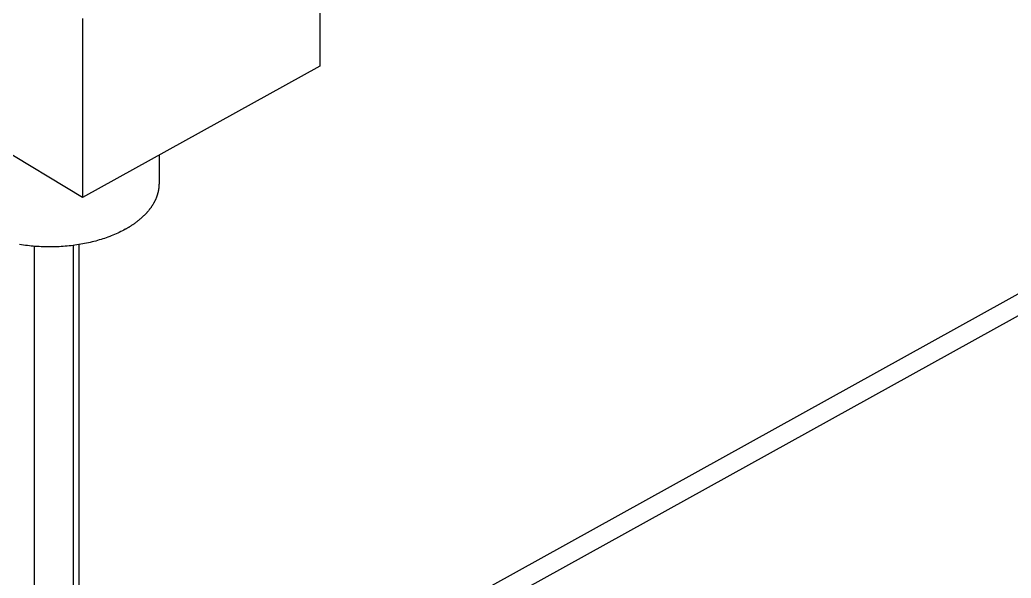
# Model space of a CAD drawing. Extents: x 2.5 to 24.6, y 0.9 to 36.2.
# Drawn here: x 15.51 to 20.034, y 21.378 to 23.926 of the extents above; entities that cross this region are included whole.
import ezdxf

# ---------------------------------------------------------------- set-up
doc = ezdxf.new("R2010")
doc.units = 0
doc.layers.get('0').update_dxf_attribs({"linetype": 'CONTINUOUS'})
doc.layers.add('RAILS', color=254, linetype='CONTINUOUS')

# ---------------------------------------------------------------- blocks, each defined once
blk = doc.blocks.new('A$C41153C96')
at = {"color": 0, "linetype": 'CONTINUOUS', "extrusion": (1e-16, 0.816497, 0.57735)}
for p, q in [((10.0086, 14.3384), (17.6444, 18.5669)), ((17.7309, 18.5148), (9.4314, 13.9188)), ((10.0557, 17.9847), (10.0557, 17.1682)), ((8.9731, 16.5687), (7.5887, 17.402)), ((8.9731, 17.3852), (8.9731, 16.5687)), ((10.0557, 17.1682), (8.9731, 16.5687)), ((9.3222, 16.762), (9.3222, 16.6319)), ((8.7546, 14.4458), (8.7546, 16.3459)), ((8.9318, 14.5267), (8.9318, 16.3502)), ((8.9573, 14.5154), (8.9573, 16.354))]:
    blk.add_line(p, q, dxfattribs=at)
at = {"color": 0, "linetype": 'CONTINUOUS'}
for points in [[(9.1683, 16.4236, 0), (9.1616, 16.42, 0), (9.1549, 16.4164, 0), (9.148, 16.413, 0), (9.141, 16.4096, 0), (9.134, 16.4062, 0), (9.1268, 16.403, 0), (9.1195, 16.3998, 0), (9.1121, 16.3967, 0), (9.1046, 16.3937, 0), (9.0971, 16.3908, 0), (9.0894, 16.3879, 0), (9.0816, 16.3851, 0), (9.0738, 16.3825, 0), (9.0659, 16.3798, 0), (9.0579, 16.3773, 0), (9.0498, 16.3749, 0), (9.0416, 16.3725, 0), (9.0334, 16.3703, 0), (9.0251, 16.3681, 0), (9.0167, 16.366, 0), (9.0083, 16.364, 0), (8.9998, 16.3621, 0), (8.9912, 16.3602, 0), (8.9826, 16.3585, 0), (8.974, 16.3569, 0), (8.9652, 16.3553, 0), (8.9565, 16.3538, 0), (8.9477, 16.3525, 0), (8.9388, 16.3512, 0), (8.9299, 16.35, 0), (8.921, 16.3489, 0), (8.912, 16.3479, 0), (8.9031, 16.347, 0), (8.894, 16.3462, 0), (8.885, 16.3455, 0), (8.8759, 16.3449, 0), (8.8669, 16.3444, 0), (8.8578, 16.344, 0), (8.8487, 16.3436, 0), (8.8395, 16.3434, 0), (8.8304, 16.3433, 0), (8.8213, 16.3432, 0), (8.8122, 16.3433, 0), (8.8031, 16.3434, 0), (8.794, 16.3437, 0), (8.7849, 16.344, 0), (8.7758, 16.3445, 0), (8.7667, 16.345, 0), (8.7576, 16.3456, 0), (8.7486, 16.3464, 0), (8.7396, 16.3472, 0), (8.7306, 16.3481, 0), (8.7217, 16.3491, 0), (8.7127, 16.3502, 0), (8.7038, 16.3514, 0), (8.695, 16.3527, 0), (8.6862, 16.3541, 0)], [(9.3222, 16.6319, 0), (9.3222, 16.6301, 0), (9.3221, 16.6283, 0), (9.3221, 16.6265, 0), (9.322, 16.6246, 0), (9.3219, 16.6228, 0), (9.3218, 16.621, 0), (9.3217, 16.6192, 0), (9.3215, 16.6174, 0), (9.3214, 16.6156, 0), (9.3212, 16.6137, 0), (9.321, 16.6119, 0), (9.3208, 16.6101, 0), (9.3205, 16.6083, 0), (9.3202, 16.6065, 0), (9.32, 16.6047, 0), (9.3196, 16.6029, 0), (9.3193, 16.6011, 0), (9.319, 16.5992, 0), (9.3186, 16.5974, 0), (9.3182, 16.5956, 0), (9.3178, 16.5938, 0), (9.3174, 16.592, 0), (9.3169, 16.5902, 0), (9.3165, 16.5884, 0), (9.316, 16.5866, 0), (9.3155, 16.5848, 0), (9.315, 16.583, 0), (9.3144, 16.5813, 0), (9.3139, 16.5795, 0), (9.3133, 16.5777, 0), (9.3127, 16.5759, 0), (9.312, 16.5741, 0), (9.3114, 16.5723, 0), (9.3108, 16.5706, 0), (9.3101, 16.5688, 0), (9.3094, 16.567, 0), (9.3087, 16.5652, 0), (9.3079, 16.5635, 0), (9.3072, 16.5617, 0), (9.3064, 16.5599, 0), (9.3056, 16.5582, 0), (9.3048, 16.5564, 0), (9.304, 16.5547, 0), (9.3031, 16.5529, 0), (9.3022, 16.5512, 0), (9.3013, 16.5494, 0), (9.3004, 16.5477, 0), (9.2995, 16.546, 0), (9.2986, 16.5442, 0), (9.2976, 16.5425, 0), (9.2966, 16.5408, 0), (9.2956, 16.539, 0), (9.2946, 16.5373, 0), (9.2935, 16.5356, 0), (9.2925, 16.5339, 0), (9.2914, 16.5322, 0), (9.2903, 16.5305, 0), (9.2892, 16.5288, 0), (9.2881, 16.5271, 0), (9.2869, 16.5254, 0), (9.2857, 16.5237, 0), (9.2845, 16.522, 0), (9.2833, 16.5203, 0), (9.2821, 16.5187, 0), (9.2808, 16.517, 0), (9.2796, 16.5153, 0), (9.2783, 16.5137, 0), (9.277, 16.512, 0), (9.2757, 16.5104, 0), (9.2744, 16.5087, 0), (9.273, 16.5071, 0), (9.2716, 16.5054, 0), (9.2703, 16.5038, 0), (9.2688, 16.5022, 0), (9.2674, 16.5005, 0), (9.266, 16.4989, 0), (9.2645, 16.4973, 0), (9.263, 16.4957, 0), (9.2615, 16.4941, 0), (9.26, 16.4925, 0), (9.2585, 16.4909, 0), (9.2569, 16.4893, 0), (9.2554, 16.4878, 0), (9.2538, 16.4862, 0), (9.2522, 16.4846, 0), (9.2506, 16.4831, 0), (9.249, 16.4815, 0), (9.2473, 16.48, 0), (9.2456, 16.4784, 0), (9.244, 16.4769, 0), (9.2423, 16.4754, 0), (9.2406, 16.4738, 0), (9.2388, 16.4723, 0), (9.2371, 16.4708, 0), (9.2353, 16.4693, 0), (9.2335, 16.4678, 0), (9.2317, 16.4663, 0), (9.2299, 16.4648, 0), (9.2281, 16.4633, 0), (9.2262, 16.4619, 0), (9.2244, 16.4604, 0), (9.2225, 16.4589, 0), (9.2206, 16.4575, 0), (9.2187, 16.456, 0), (9.2167, 16.4546, 0), (9.2148, 16.4532, 0), (9.2128, 16.4517, 0), (9.2109, 16.4503, 0), (9.2089, 16.4489, 0), (9.2069, 16.4475, 0), (9.2049, 16.4461, 0), (9.2028, 16.4447, 0), (9.2008, 16.4434, 0), (9.1987, 16.442, 0), (9.1966, 16.4406, 0), (9.1945, 16.4393, 0), (9.1924, 16.4379, 0), (9.1903, 16.4366, 0), (9.1882, 16.4352, 0), (9.186, 16.4339, 0), (9.1838, 16.4326, 0), (9.1817, 16.4313, 0), (9.1795, 16.43, 0), (9.1773, 16.4287, 0), (9.175, 16.4274, 0), (9.1728, 16.4261, 0), (9.1706, 16.4248, 0), (9.1683, 16.4236, 0)]]:
    blk.add_polyline3d(points, dxfattribs=at)

msp = doc.modelspace()

# ---------------------------------------------------------------- block references
at = {"layer": 'RAILS'}
msp.add_blockref('A$C41153C96', (6.8231, 6.546), dxfattribs=at)

doc.saveas('drawing.dxf')
